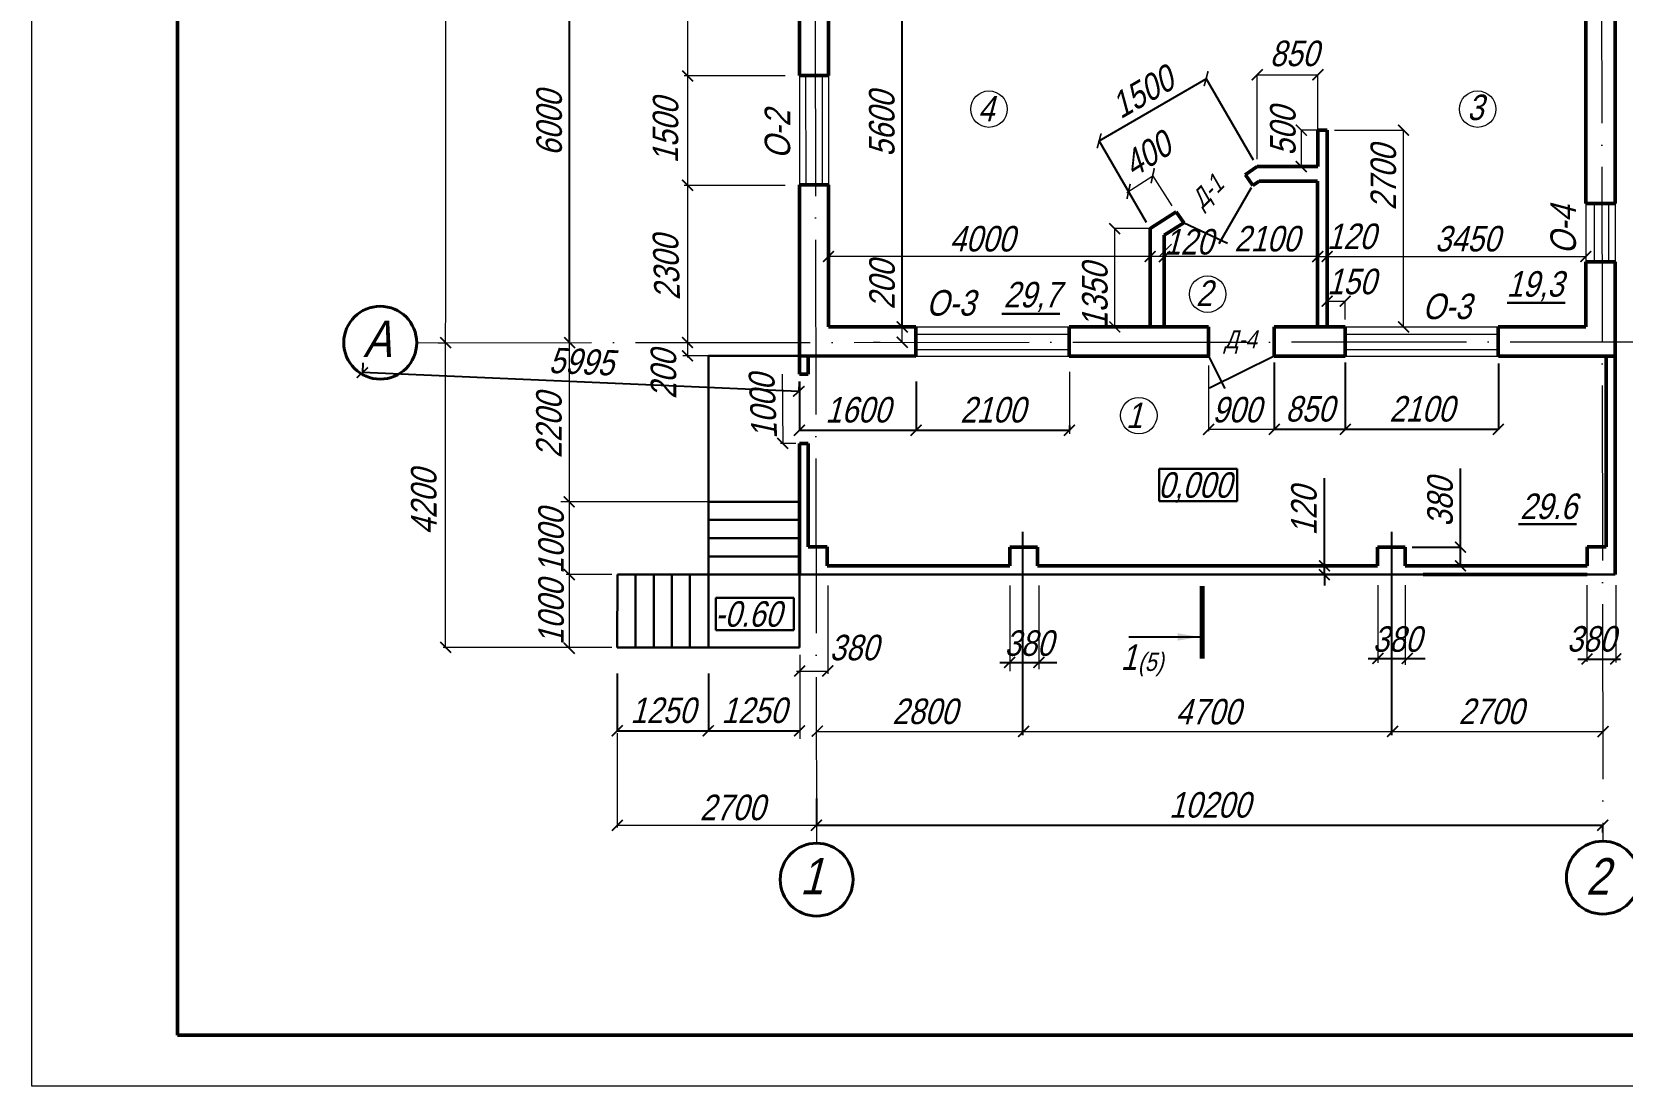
# Model space of a CAD drawing. Header units: millimetres. Extents: x -1570823 to -1042875, y 1331607 to 1425447.
# Drawn here: x -1370172 to -1348355, y 1386339 to 1400809 of the extents above; entities that cross this region are included whole.
import ezdxf

# ---------------------------------------------------------------- set-up
doc = ezdxf.new("R2010")
doc.units = ezdxf.units.MM
doc.linetypes.add('ACAD_ISO04W100', pattern=[30, 24, -3, 0, -3])
for name, color, linetype, lineweight in [('оси', 170, 'ACAD_ISO04W100', 15), ('Пр', 7, 'Continuous', 60), ('проект', 7, 'Continuous', 50), ('Разм.', 7, 'Continuous', 15), ('размер', 7, 'Continuous', 15), ('тонкая', 7, 'Continuous', 15)]:
    doc.layers.add(name, color=color, linetype=linetype, lineweight=lineweight)
doc.layers.add('разм', color=7, linetype='Continuous')
doc.styles.get("Standard").update_dxf_attribs({"font": 'ARIALN.TTF', "oblique": 15, "height": 350})
doc.dimstyles.new('100', dxfattribs={"dimtxt": 350, "dimasz": 150, "dimexe": 1.25, "dimexo": 100, "dimgap": 100, "dimtad": 1, "dimdec": 0, "dimrnd": 5, "dimtxsty": 'Standard', "dimblk": 'ARCHTICK', "dimcen": 250, "dimaunit": 1, "dimadec": 1, "dimazin": 0, "dimtfac": 1, "dimtdec": 0, "dimtmove": 0, "dimatfit": 3, "dimldrblk": 'NONE', "dimfxl": 1, "dimarcsym": 0})

# ---------------------------------------------------------------- blocks, each defined once
blk = doc.blocks.new('_ArchTick')
at = {"color": 0, "linetype": 'ByBlock', "lineweight": 0, "const_width": 0.15}
blk.add_lwpolyline([(-0.5, -0.5), (0.5, 0.5)], dxfattribs=at)
blk = doc.blocks.new('*D18')
at = {"layer": 'проект', "color": 0, "lineweight": -2, "ltscale": 25, "transparency": 16777216}
for p, q in [((-1362800, 1402560), (-1362793, 1402560)), ((-1362794, 1396543), (-1362794, 1402560)), ((-1362800, 1396543), (-1362793, 1396543))]:
    blk.add_line(p, q, dxfattribs=at)
at = {"layer": 'проект', "color": 0, "lineweight": -2, "ltscale": 25, "transparency": 16777216, "xscale": 150, "yscale": 150, "zscale": 150}
for p, rotation in [((-1362794, 1402560), 90), ((-1362794, 1396543), 270)]:
    blk.add_blockref('_ArchTick', p, dxfattribs=dict(at, rotation=rotation))
at = {"layer": 'проект', "color": 0, "lineweight": 5, "ltscale": 25, "transparency": 16777216, "insert": (-1363073, 1399551), "char_height": 350, "attachment_point": 5, "rotation": 90}
blk.add_mtext('6000', dxfattribs=at)
blk = doc.blocks.new('_None')
blk = doc.blocks.new('*D20')
at = {"layer": 'проект', "color": 0, "lineweight": -2, "ltscale": 25, "transparency": 16777216}
for p, q in [((-1358231, 1396760), (-1358231, 1402323)), ((-1358152, 1402323), (-1358230, 1402323)), ((-1358331, 1396760), (-1358232, 1396760))]:
    blk.add_line(p, q, dxfattribs=at)
at = {"layer": 'проект', "color": 0, "lineweight": -2, "ltscale": 25, "transparency": 16777216, "xscale": 150, "yscale": 150, "zscale": 150}
for p, rotation in [((-1358231, 1402323), 90), ((-1358231, 1396760), 270)]:
    blk.add_blockref('_ArchTick', p, dxfattribs=dict(at, rotation=rotation))
at = {"layer": 'проект', "color": 0, "lineweight": 5, "ltscale": 25, "transparency": 16777216, "insert": (-1358510, 1399541), "char_height": 350, "attachment_point": 5, "rotation": 90}
blk.add_mtext('5600', dxfattribs=at)
blk = doc.blocks.new('*D34')
at = {"layer": 'размер', "color": 0, "lineweight": -2, "ltscale": 25, "transparency": 16777216}
for p, q in [((-1362141, 1392005), (-1362141, 1391216)), ((-1360891, 1392005), (-1360891, 1391216)), ((-1362141, 1391217), (-1360891, 1391217))]:
    blk.add_line(p, q, dxfattribs=at)
at = {"layer": 'размер', "color": 0, "lineweight": -2, "ltscale": 25, "transparency": 16777216, "xscale": 150, "yscale": 150, "zscale": 150, "rotation": 180}
blk.add_blockref('_ArchTick', (-1362141, 1391217), dxfattribs=at)
at = {"layer": 'размер', "color": 0, "lineweight": -2, "ltscale": 25, "transparency": 16777216, "xscale": 150, "yscale": 150, "zscale": 150}
blk.add_blockref('_ArchTick', (-1360891, 1391217), dxfattribs=at)
at = {"layer": 'размер', "color": 0, "lineweight": 5, "ltscale": 25, "transparency": 16777216, "insert": (-1361516, 1391496), "char_height": 350, "attachment_point": 5}
blk.add_mtext('1250', dxfattribs=at)
blk = doc.blocks.new('*D35')
at = {"layer": 'размер', "color": 0, "lineweight": -2, "ltscale": 25, "transparency": 16777216}
for p, q in [((-1360891, 1392005), (-1360891, 1391216)), ((-1360891, 1391217), (-1359642, 1391217)), ((-1359642, 1391224), (-1359642, 1391216))]:
    blk.add_line(p, q, dxfattribs=at)
at = {"layer": 'размер', "color": 0, "lineweight": -2, "ltscale": 25, "transparency": 16777216, "xscale": 150, "yscale": 150, "zscale": 150, "rotation": 180}
blk.add_blockref('_ArchTick', (-1360891, 1391217), dxfattribs=at)
at = {"layer": 'размер', "color": 0, "lineweight": -2, "ltscale": 25, "transparency": 16777216, "xscale": 150, "yscale": 150, "zscale": 150}
blk.add_blockref('_ArchTick', (-1359642, 1391217), dxfattribs=at)
at = {"layer": 'размер', "color": 0, "lineweight": 5, "ltscale": 25, "transparency": 16777216, "insert": (-1360266, 1391496), "char_height": 350, "attachment_point": 5}
blk.add_mtext('1250', dxfattribs=at)
blk = doc.blocks.new('*D36')
at = {"layer": 'размер', "color": 0, "lineweight": -2, "ltscale": 25, "transparency": 16777216}
for p, q in [((-1359408, 1390286), (-1359408, 1389918)), ((-1359408, 1389920), (-1348621, 1389920)), ((-1348621, 1389820), (-1348621, 1389918))]:
    blk.add_line(p, q, dxfattribs=at)
at = {"layer": 'размер', "color": 0, "lineweight": -2, "ltscale": 25, "transparency": 16777216, "xscale": 150, "yscale": 150, "zscale": 150, "rotation": 180}
blk.add_blockref('_ArchTick', (-1359408, 1389920), dxfattribs=at)
at = {"layer": 'размер', "color": 0, "lineweight": -2, "ltscale": 25, "transparency": 16777216, "xscale": 150, "yscale": 150, "zscale": 150}
blk.add_blockref('_ArchTick', (-1348621, 1389920), dxfattribs=at)
at = {"layer": 'размер', "color": 0, "lineweight": 5, "ltscale": 25, "transparency": 16777216, "insert": (-1354014, 1390198), "char_height": 350, "attachment_point": 5}
blk.add_mtext('10200', dxfattribs=at)
blk = doc.blocks.new('*D37')
at = {"layer": 'размер', "color": 0, "lineweight": -2, "ltscale": 25, "transparency": 16777216}
for p, q in [((-1352154, 1396259), (-1352154, 1395353)), ((-1350054, 1396259), (-1350054, 1395353)), ((-1352154, 1395354), (-1350054, 1395354))]:
    blk.add_line(p, q, dxfattribs=at)
at = {"layer": 'размер', "color": 0, "lineweight": -2, "ltscale": 25, "transparency": 16777216, "xscale": 150, "yscale": 150, "zscale": 150, "rotation": 180}
blk.add_blockref('_ArchTick', (-1352154, 1395354), dxfattribs=at)
at = {"layer": 'размер', "color": 0, "lineweight": -2, "ltscale": 25, "transparency": 16777216, "xscale": 150, "yscale": 150, "zscale": 150}
blk.add_blockref('_ArchTick', (-1350054, 1395354), dxfattribs=at)
at = {"layer": 'размер', "color": 0, "lineweight": 5, "ltscale": 25, "transparency": 16777216, "insert": (-1351104, 1395633), "char_height": 350, "attachment_point": 5}
blk.add_mtext('2100', dxfattribs=at)
blk = doc.blocks.new('*D38')
at = {"layer": 'размер', "color": 0, "lineweight": -2, "ltscale": 25, "transparency": 16777216}
for p, q in [((-1353128, 1396272), (-1353128, 1395353)), ((-1352154, 1396271), (-1352154, 1395353)), ((-1353128, 1395354), (-1352154, 1395354))]:
    blk.add_line(p, q, dxfattribs=at)
at = {"layer": 'размер', "color": 0, "lineweight": -2, "ltscale": 25, "transparency": 16777216, "xscale": 150, "yscale": 150, "zscale": 150, "rotation": 180}
blk.add_blockref('_ArchTick', (-1353128, 1395354), dxfattribs=at)
at = {"layer": 'размер', "color": 0, "lineweight": -2, "ltscale": 25, "transparency": 16777216, "xscale": 150, "yscale": 150, "zscale": 150}
blk.add_blockref('_ArchTick', (-1352154, 1395354), dxfattribs=at)
at = {"layer": 'размер', "color": 0, "lineweight": 5, "ltscale": 25, "transparency": 16777216, "insert": (-1352641, 1395633), "char_height": 350, "attachment_point": 5}
blk.add_mtext('850', dxfattribs=at)
blk = doc.blocks.new('*D39')
at = {"layer": 'размер', "color": 0, "lineweight": -2, "ltscale": 25, "transparency": 16777216}
for p, q in [((-1359641, 1396010), (-1359641, 1395340)), ((-1358042, 1396010), (-1358042, 1395340)), ((-1359641, 1395341), (-1358042, 1395341))]:
    blk.add_line(p, q, dxfattribs=at)
at = {"layer": 'размер', "color": 0, "lineweight": -2, "ltscale": 25, "transparency": 16777216, "xscale": 150, "yscale": 150, "zscale": 150, "rotation": 180}
blk.add_blockref('_ArchTick', (-1359641, 1395341), dxfattribs=at)
at = {"layer": 'размер', "color": 0, "lineweight": -2, "ltscale": 25, "transparency": 16777216, "xscale": 150, "yscale": 150, "zscale": 150}
blk.add_blockref('_ArchTick', (-1358042, 1395341), dxfattribs=at)
at = {"layer": 'размер', "color": 0, "lineweight": 5, "ltscale": 25, "transparency": 16777216, "insert": (-1358841, 1395620), "char_height": 350, "attachment_point": 5}
blk.add_mtext('1600', dxfattribs=at)
blk = doc.blocks.new('*D40')
at = {"layer": 'размер', "color": 0, "lineweight": -2, "ltscale": 25, "transparency": 16777216}
for p, q in [((-1358042, 1396010), (-1358042, 1395340)), ((-1358042, 1395341), (-1355939, 1395341)), ((-1355939, 1395405), (-1355939, 1395340))]:
    blk.add_line(p, q, dxfattribs=at)
at = {"layer": 'размер', "color": 0, "lineweight": -2, "ltscale": 25, "transparency": 16777216, "xscale": 150, "yscale": 150, "zscale": 150, "rotation": 180}
blk.add_blockref('_ArchTick', (-1358042, 1395341), dxfattribs=at)
at = {"layer": 'размер', "color": 0, "lineweight": -2, "ltscale": 25, "transparency": 16777216, "xscale": 150, "yscale": 150, "zscale": 150}
blk.add_blockref('_ArchTick', (-1355939, 1395341), dxfattribs=at)
at = {"layer": 'размер', "color": 0, "lineweight": 5, "ltscale": 25, "transparency": 16777216, "insert": (-1356990, 1395620), "char_height": 350, "attachment_point": 5}
blk.add_mtext('2100', dxfattribs=at)
blk = doc.blocks.new('*D41')
at = {"layer": 'размер', "color": 0, "lineweight": -2, "ltscale": 25, "transparency": 16777216}
for p, q in [((-1352440, 1393480), (-1352440, 1394682)), ((-1352540, 1393480), (-1352442, 1393480)), ((-1352440, 1393360), (-1352440, 1393480)), ((-1352540, 1393360), (-1352442, 1393360)), ((-1352440, 1393360), (-1352440, 1393210))]:
    blk.add_line(p, q, dxfattribs=at)
at = {"layer": 'размер', "color": 0, "lineweight": -2, "ltscale": 25, "transparency": 16777216, "xscale": 150, "yscale": 150, "zscale": 150}
for p, rotation in [((-1352440, 1393480), 270), ((-1352440, 1393360), 90)]:
    blk.add_blockref('_ArchTick', p, dxfattribs=dict(at, rotation=rotation))
at = {"layer": 'размер', "color": 0, "lineweight": 5, "ltscale": 25, "transparency": 16777216, "insert": (-1352719, 1394231), "char_height": 350, "attachment_point": 5, "rotation": 90}
blk.add_mtext('120', dxfattribs=at)
blk = doc.blocks.new('*D42')
at = {"layer": 'размер', "color": 0, "lineweight": -2, "ltscale": 25, "transparency": 16777216}
for p, q in [((-1350573, 1393737), (-1350573, 1394816)), ((-1351234, 1393737), (-1350572, 1393737)), ((-1350573, 1393480), (-1350573, 1393737)), ((-1351234, 1393480), (-1350572, 1393480))]:
    blk.add_line(p, q, dxfattribs=at)
at = {"layer": 'размер', "color": 0, "lineweight": -2, "ltscale": 25, "transparency": 16777216, "xscale": 150, "yscale": 150, "zscale": 150}
for p, rotation in [((-1350573, 1393737), 90), ((-1350573, 1393480), 270)]:
    blk.add_blockref('_ArchTick', p, dxfattribs=dict(at, rotation=rotation))
at = {"layer": 'размер', "color": 0, "lineweight": 5, "ltscale": 25, "transparency": 16777216, "insert": (-1350852, 1394352), "char_height": 350, "attachment_point": 5, "rotation": 90}
blk.add_mtext('380', dxfattribs=at)
blk = doc.blocks.new('*D43')
at = {"layer": 'размер', "color": 0, "lineweight": -2, "ltscale": 25, "transparency": 16777216}
for p, q in [((-1365633, 1396267), (-1365638, 1396130)), ((-1359651, 1395875), (-1365638, 1396132)), ((-1359645, 1396010), (-1359651, 1395874))]:
    blk.add_line(p, q, dxfattribs=at)
at = {"layer": 'размер', "color": 0, "lineweight": -2, "ltscale": 25, "transparency": 16777216, "xscale": 150, "yscale": 150, "zscale": 150}
for p, rotation in [((-1365638, 1396132), 177.5436182810045), ((-1359651, 1395875), 357.5436182810045)]:
    blk.add_blockref('_ArchTick', p, dxfattribs=dict(at, rotation=rotation))
at = {"layer": 'размер', "color": 0, "lineweight": 5, "ltscale": 25, "transparency": 16777216, "insert": (-1362633, 1396282), "char_height": 350, "attachment_point": 5, "rotation": 357.5436}
blk.add_mtext('5995', dxfattribs=at)
blk = doc.blocks.new('*D136')
at = {"layer": 'Разм.', "color": 0, "lineweight": -2, "ltscale": 50, "transparency": 16777216}
for p, q in [((-1355530, 1399313), (-1354063, 1400166)), ((-1353412, 1399047), (-1354063, 1400167)), ((-1354879, 1398194), (-1355530, 1399314))]:
    blk.add_line(p, q, dxfattribs=at)
at = {"layer": 'Разм.', "color": 0, "lineweight": -2, "ltscale": 50, "transparency": 16777216, "xscale": 150, "yscale": 150, "zscale": 150}
for p, rotation in [((-1354063, 1400166), 30.17335658709694), ((-1355530, 1399313), 210.1733565870969)]:
    blk.add_blockref('_ArchTick', p, dxfattribs=dict(at, rotation=rotation))
at = {"layer": 'Разм.', "color": 0, "ltscale": 50, "transparency": 16777216, "insert": (-1354936, 1399980), "char_height": 350, "attachment_point": 5, "rotation": 30.1734}
blk.add_mtext('1500', dxfattribs=at)

msp = doc.modelspace()

# ---------------------------------------------------------------- hatches: boundary and pattern name
at = {"ltscale": 50}
msp.add_hatch(color=256, dxfattribs=at).paths.add_polyline_path([(-1354152.7, 1392504.6), (-1354452.7, 1392454.4), (-1354452.7, 1392554.8)])

# ---------------------------------------------------------------- linework, layer by layer
at = {"linetype": 'Continuous', "ltscale": 50}
msp.add_line((-1355125, 1392504.6), (-1354114.1, 1392504.6), dxfattribs=at)
at = {"lineweight": 15}
msp.add_line((-1344687.9, 1386339.5), (-1370172.3, 1386339.5), dxfattribs=at)
at = {"linetype": 'Continuous', "ltscale": 50, "const_width": 70}
msp.add_lwpolyline([(-1354117.7, 1392204.6), (-1354117.7, 1393204.6)], dxfattribs=at)
at = {"layer": 'оси', "lineweight": 15, "ltscale": 100}
for p, q in [((-1348653.6, 1410954.7), (-1348620.6, 1389701.7)), ((-1359442.1, 1409955.6), (-1359406.3, 1389674.5)), ((-1364892.4, 1396542.8), (-1346103.4, 1396558))]:
    msp.add_line(p, q, dxfattribs=at)
at = {"layer": 'Пр', "lineweight": 40}
for centre in [(-1365392.4, 1396542.8), (-1359406.3, 1389174.5), (-1348620.6, 1389201.7)]:
    msp.add_circle(centre, 500, dxfattribs=at)
at = {"layer": 'проект'}
for p, q in [((-1368172.3, 1387039.5), (-1368172.3, 1415539.5)), ((-1328672.3, 1387039.5), (-1368172.3, 1387039.5))]:
    msp.add_line(p, q, dxfattribs=at)
at = {"layer": 'проект', "lineweight": 5, "ltscale": 25}
for p, q in [((-1361174.3, 1396342), (-1361174.3, 1409190.5)), ((-1364495.7, 1392352.9), (-1364486.5, 1408574.6)), ((-1359836.1, 1400202.9), (-1361225.3, 1400202.9)), ((-1359836.1, 1398700.8), (-1361225.3, 1398700.8)), ((-1348852.9, 1398454.3), (-1348852.9, 1397654.3)), ((-1348739.2, 1398454.3), (-1348739.2, 1397654.3)), ((-1348542, 1398454.3), (-1348542, 1397654.3)), ((-1348453.6, 1398454.3), (-1348453.6, 1397654.3)), ((-1348452.1, 1397654.3), (-1348452.1, 1397654.3)), ((-1354829.1, 1397411.4), (-1354829.1, 1397312.6)), ((-1352402.6, 1397411.4), (-1352402.6, 1397312.6)), ((-1358632.2, 1396759.7), (-1358533.5, 1396759.7)), ((-1358231.1, 1396548.2), (-1358231.1, 1396759.7)), ((-1364595.7, 1396543.2), (-1364497, 1396543.1)), ((-1358632.2, 1396548.2), (-1358533.5, 1396548.2))]:
    msp.add_line(p, q, dxfattribs=at)
at = {"layer": 'проект', "ltscale": 25}
for p, q in [((-1359642.4, 1404850.3), (-1359641.4, 1400210)), ((-1359242.7, 1404850.3), (-1359243.7, 1400210.1)), ((-1348453.2, 1404863.2), (-1348453.6, 1398454.3)), ((-1348854.4, 1402359.7), (-1348852.9, 1398454.3)), ((-1359244.1, 1400210.1), (-1359641.4, 1400210)), ((-1352402.6, 1396759.7), (-1352402.6, 1399460.6)), ((-1352529.5, 1398960.6), (-1353362.1, 1398960.7)), ((-1359244, 1398710.1), (-1359641.3, 1398710)), ((-1359641.3, 1398710), (-1359641.1, 1396109.7)), ((-1359244, 1398710.1), (-1359244.4, 1396759.7)), ((-1353422.6, 1398698.4), (-1353524.6, 1398844.6)), ((-1352532.6, 1398759.7), (-1353333.5, 1398759.7)), ((-1352532.6, 1396759.7), (-1352532.6, 1398759.7)), ((-1354369.6, 1398188.6), (-1354473.7, 1398337.8)), ((-1348852.9, 1398454.3), (-1348452.1, 1398454.3)), ((-1354829.1, 1398107.8), (-1354829.1, 1396759.7)), ((-1354636.3, 1398019.7), (-1354636.3, 1396759.7)), ((-1348852.9, 1397654.3), (-1348854.4, 1396759.7)), ((-1348852.9, 1397654.3), (-1348452.1, 1397654.3)), ((-1348453.6, 1397654.3), (-1348453.6, 1396359.7)), ((-1359244.4, 1396759.7), (-1358044.8, 1396759.7)), ((-1358043.6, 1396759.7), (-1358043.6, 1396359.7)), ((-1355943.6, 1396759.7), (-1355943.6, 1396359.7)), ((-1355943.6, 1396759.7), (-1354028.2, 1396759.5)), ((-1354028.2, 1396759.5), (-1354028.2, 1396359.5)), ((-1353128.2, 1396759.5), (-1352155.5, 1396759.7)), ((-1353128.2, 1396759.5), (-1353128.2, 1396359.5)), ((-1352155.5, 1396759.7), (-1352154.3, 1396365.3)), ((-1350054.3, 1396759.2), (-1348854.4, 1396759.7)), ((-1350054.3, 1396759.2), (-1350054.3, 1396359.2)), ((-1359641.1, 1396361.1), (-1358043.6, 1396359.7)), ((-1359521.1, 1396359.7), (-1359521.1, 1396109.7)), ((-1355942.4, 1396359.7), (-1354028.2, 1396359.7)), ((-1353128.2, 1396359.5), (-1352154.3, 1396359.1)), ((-1350053.1, 1396359.1), (-1348453.6, 1396359.7)), ((-1348573.6, 1396359.7), (-1348573.6, 1393739.7)), ((-1348453.6, 1396359.7), (-1348453.6, 1393359.7)), ((-1359641.1, 1396109.7), (-1359521.1, 1396109.7)), ((-1359641, 1395159.7), (-1359521, 1395159.7)), ((-1359641, 1395159.7), (-1359640.9, 1393359.7)), ((-1359521.1, 1395159.7), (-1359521.1, 1393739.7)), ((-1359640.9, 1393359.7), (-1359640.9, 1393739.7)), ((-1359521.1, 1393739.7), (-1359260.9, 1393739.7)), ((-1359260.9, 1393739.7), (-1359260.9, 1393479.7)), ((-1356376.6, 1393738), (-1356756.6, 1393738)), ((-1356756.6, 1393738), (-1356756.6, 1393479.7)), ((-1356376.6, 1393479.7), (-1356376.6, 1393738)), ((-1351333.6, 1393737.2), (-1351713.6, 1393737.2)), ((-1351713.6, 1393737.2), (-1351713.6, 1393479.7)), ((-1351333.6, 1393479.7), (-1351333.6, 1393737.2)), ((-1348573.6, 1393739.7), (-1348833.6, 1393739.7)), ((-1348833.6, 1393739.7), (-1348833.6, 1393479.7)), ((-1348453.6, 1393359.7), (-1348453.6, 1393739.7)), ((-1359260.9, 1393479.7), (-1356756.6, 1393479.7)), ((-1356376.6, 1393479.7), (-1351713.6, 1393479.7)), ((-1351333.6, 1393479.7), (-1348833.6, 1393479.7)), ((-1348833.6, 1393359.7), (-1351083.6, 1393359.7))]:
    msp.add_line(p, q, dxfattribs=at)
at = {"layer": 'проект', "ltscale": 50}
for p, q in [((-1352529.5, 1399460), (-1352402.6, 1399460.6)), ((-1352529.5, 1398960.6), (-1352529.5, 1399460)), ((-1353526.7, 1398847.5), (-1353362.1, 1398960.7)), ((-1353422.6, 1398698.4), (-1353333.5, 1398759.7)), ((-1354829.1, 1398107.8), (-1354474.1, 1398338.3)), ((-1354636.3, 1398019.7), (-1354369.6, 1398188.6))]:
    msp.add_line(p, q, dxfattribs=at)
at = {"layer": 'проект', "lineweight": 13, "ltscale": 25}
for p, q in [((-1358044.8, 1396759.7), (-1355943.6, 1396759.7)), ((-1357935.1, 1396759.7), (-1355833.9, 1396759.7)), ((-1352155.5, 1396759.2), (-1350054.3, 1396759.2)), ((-1351955.6, 1396759.7), (-1350054.3, 1396759.7)), ((-1358044.5, 1396661.9), (-1355943.3, 1396661.9)), ((-1352155.2, 1396661.3), (-1350054, 1396661.3)), ((-1358043.9, 1396449.7), (-1355942.7, 1396449.7)), ((-1358043.6, 1396359.7), (-1355942.4, 1396359.7)), ((-1352154.6, 1396449.2), (-1350053.4, 1396449.2)), ((-1352154.3, 1396359.1), (-1350053.1, 1396359.1))]:
    msp.add_line(p, q, dxfattribs=at)
at = {"layer": 'проект', "lineweight": 30, "ltscale": 25}
for p, q in [((-1360890.9, 1393359.7), (-1360890.9, 1396361)), ((-1354706.5, 1394811.8), (-1353636.8, 1394811.8)), ((-1354706.5, 1394811.8), (-1354706.5, 1394369.2)), ((-1353636.8, 1394811.8), (-1353636.8, 1394369.2)), ((-1360890.9, 1394359.7), (-1359640.9, 1394359.8)), ((-1353636.8, 1394369.2), (-1354706.5, 1394369.2)), ((-1360890.9, 1394109.7), (-1359640.9, 1394109.8)), ((-1360890.9, 1393859.7), (-1359640.9, 1393859.8)), ((-1360890.9, 1393609.7), (-1359640.9, 1393609.8)), ((-1362139.8, 1393362.3), (-1362140.9, 1392359.7)), ((-1361890.9, 1393362.3), (-1361890.9, 1392359.7)), ((-1361640.9, 1393362.3), (-1361640.9, 1392359.7)), ((-1361390.9, 1393362.3), (-1361390.9, 1392359.7)), ((-1361146.1, 1393362.3), (-1361145.4, 1392359.7)), ((-1360890.9, 1393359.7), (-1348453.6, 1393359.7)), ((-1360890.9, 1392359.7), (-1360890.9, 1393359.7)), ((-1359640.9, 1393359.7), (-1359640.9, 1392359.7)), ((-1360788.9, 1393042), (-1359719.2, 1393042)), ((-1360788.9, 1393042), (-1360788.9, 1392599.4)), ((-1359719.2, 1393042), (-1359719.2, 1392599.4)), ((-1359719.2, 1392599.4), (-1360788.9, 1392599.4)), ((-1359640.9, 1392359.7), (-1362140.9, 1392359.7))]:
    msp.add_line(p, q, dxfattribs=at)
at = {"layer": 'проект', "lineweight": 30, "ltscale": 50}
msp.add_line((-1360890.9, 1393362.3), (-1362139.8, 1393362.3), dxfattribs=at)
at = {"layer": 'проект', "lineweight": 5, "ltscale": 25}
for centre in [(-1357041.5, 1399747.9), (-1350338.7, 1399747.9), (-1354042.2, 1397208.9), (-1354985.6, 1395542.8)]:
    msp.add_circle(centre, 250, dxfattribs=at)
at = {"layer": 'разм', "ltscale": 25}
for p, q in [((-1353443.2, 1398665.9), (-1353888.9, 1397901.6)), ((-1354362.1, 1398189.2), (-1353767.8, 1397910)), ((-1354028.2, 1396359.5), (-1353806.3, 1395913.2)), ((-1353128.2, 1396359.5), (-1354016.3, 1395919))]:
    msp.add_line(p, q, dxfattribs=at)
at = {"layer": 'разм', "ltscale": 50}
for p, q in [((-1356582.8, 1393946.8), (-1356582.8, 1391157)), ((-1351520.3, 1393946.8), (-1351520.3, 1391157)), ((-1351838.9, 1392209), (-1351058.6, 1392209)), ((-1348964.5, 1392201.8), (-1348376.8, 1392201.8)), ((-1356890.7, 1392153.5), (-1356110.4, 1392153.5))]:
    msp.add_line(p, q, dxfattribs=at)
at = {"layer": 'Разм.', "ltscale": 50}
for p, q in [((-1353362.1, 1399060.7), (-1353362.1, 1400222)), ((-1353362.1, 1400220.7), (-1352529.5, 1400220.7)), ((-1352529.5, 1399060.7), (-1352529.5, 1400222)), ((-1352505.1, 1399460), (-1352758.4, 1399460)), ((-1352757.2, 1399460), (-1352757.3, 1398960.6)), ((-1352302.6, 1399460.6), (-1351353.7, 1399460.6)), ((-1351354.9, 1396759.7), (-1351354.9, 1399460.6)), ((-1352631.9, 1398960.6), (-1352885.2, 1398960.7)), ((-1355150.7, 1398604.7), (-1354795.3, 1398834.7)), ((-1354528.1, 1398421.8), (-1354796, 1398835.7)), ((-1354829.1, 1398107.8), (-1355317.8, 1398107.8)), ((-1355316.5, 1396759.7), (-1355316.5, 1398107.8)), ((-1354705.8, 1397725.7), (-1354538.9, 1397894.2)), ((-1352532.6, 1397725.3), (-1359244.2, 1397726.5)), ((-1352532.6, 1397825.3), (-1352532.6, 1397726.5)), ((-1352532.6, 1397725.3), (-1352402.6, 1397725.3)), ((-1352402.6, 1397825.3), (-1352402.6, 1397726.5)), ((-1352402.6, 1397725.3), (-1348852.9, 1397725.3)), ((-1352402.6, 1396859.7), (-1352402.6, 1397114.1)), ((-1352402.6, 1397112.8), (-1352155.5, 1397112.8)), ((-1352155.5, 1396859.2), (-1352155.5, 1397114.1)), ((-1354702.6, 1396759.7), (-1355317.8, 1396759.7)), ((-1352302.6, 1396759.7), (-1351353.7, 1396759.7))]:
    msp.add_line(p, q, dxfattribs=at)
at = {"layer": 'Разм.', "lineweight": 30, "ltscale": 50}
for p, q in [((-1349933.6, 1397092.2), (-1349136.7, 1397092.2)), ((-1356866.3, 1396939.8), (-1356069.4, 1396939.8)), ((-1359641.1, 1396361.1), (-1360890.9, 1396361)), ((-1349776.8, 1394052), (-1348979.9, 1394052))]:
    msp.add_line(p, q, dxfattribs=at)
at = {"layer": 'Разм.', "lineweight": 5, "ltscale": 50}
msp.add_line((-1360890.9, 1396361), (-1361239.4, 1396361), dxfattribs=at)
at = {"layer": 'размер'}
for p, q in [((-1370172.3, 1386339.5), (-1370172.3, 1416039.5)), ((-1370172.3, 1386539.5), (-1370172.3, 1415760.8)), ((-1328212.9, 1386339.5), (-1370172.3, 1386339.5))]:
    msp.add_line(p, q, dxfattribs=at)
at = {"layer": 'размер', "lineweight": 5, "ltscale": 25}
for p, q in [((-1359641.4, 1400210), (-1359641.3, 1398710)), ((-1359556.4, 1400210), (-1359556.3, 1398710)), ((-1359328.4, 1400210.1), (-1359328.2, 1398710.1)), ((-1359244.1, 1400210.1), (-1359244, 1398710.1)), ((-1362799.8, 1396542.8), (-1362799.8, 1392350.7)), ((-1359877.4, 1396109.7), (-1359871.2, 1395163.1)), ((-1355938.7, 1396145.1), (-1355938.7, 1395290.8)), ((-1354029.8, 1396231.7), (-1354029.8, 1395329.8)), ((-1353128.2, 1395352.8), (-1354029.8, 1395352.8)), ((-1359690, 1395160.3), (-1359899.6, 1395160.3)), ((-1360841.6, 1394360.2), (-1362916.7, 1394360.2)), ((-1362217.5, 1393359.7), (-1362843.1, 1393359.7)), ((-1359252.7, 1393212.7), (-1359252.7, 1392000.5)), ((-1356757.6, 1393212.7), (-1356757.6, 1392037.1)), ((-1356356.5, 1393212.7), (-1356356.5, 1392061.5)), ((-1351707, 1393213.1), (-1351707, 1392149.7)), ((-1351332.9, 1393213.1), (-1351332.9, 1392121.6)), ((-1348838.3, 1393213.9), (-1348838.3, 1392165.4)), ((-1348443, 1393213.9), (-1348443, 1392154.9)), ((-1362217.5, 1392361.5), (-1364531.4, 1392361.5)), ((-1359637.7, 1392259.7), (-1359637.7, 1391204.6)), ((-1359637.7, 1392212.7), (-1359637.7, 1391106.8)), ((-1359682.4, 1392037.3), (-1359252.9, 1392037.3)), ((-1362140.3, 1391185.1), (-1362140.3, 1389887.7)), ((-1359409, 1391205.6), (-1348619.7, 1391205.8)), ((-1359407.5, 1389918.3), (-1362140.4, 1389918.3))]:
    msp.add_line(p, q, dxfattribs=at)

# ---------------------------------------------------------------- block references
at = {"layer": 'Пр', "lineweight": 15, "xscale": 150, "yscale": 150, "zscale": 150, "rotation": 270}
for p in [(-1361174.2, 1400202.9), (-1361176.3, 1398702.9), (-1361176.4, 1396546.2), (-1361176.4, 1396363.1), (-1362799.8, 1394360.2), (-1362799.8, 1393359.7), (-1364495.7, 1392361.5), (-1362799.8, 1392350.7)]:
    msp.add_blockref('_ArchTick', p, dxfattribs=at)
at = {"layer": 'проект', "lineweight": 5, "ltscale": 25}
for p, xscale, yscale, zscale, rotation in [((-1364495.7, 1396543.1), 150.0000000000025, 150.0000000000025, 150.0000000000025, 269.9561628899221), ((-1358231.1, 1396548.2), 150, 150, 150, 270), ((-1359871.2, 1395163.1), 150, 150, 150, 270)]:
    msp.add_blockref('_ArchTick', p, dxfattribs=dict(at, xscale=xscale, yscale=yscale, zscale=zscale, rotation=rotation))
at = {"layer": 'Разм.', "ltscale": 50}
for p, xscale, yscale, zscale, rotation in [((-1353362.1, 1400220.7), 150, 150, 150, 180), ((-1352757.2, 1399460), 150.0000000000014, 150.0000000000014, 150.0000000000014, 89.9904948609317), ((-1351354.9, 1399460.6), 150, 150, 150, 90), ((-1354795.3, 1398834.7), 150.0000000000002, 150.0000000000002, 150.0000000000002, 32.91016257974027), ((-1352757.3, 1398960.6), 150.0000000000014, 150.0000000000014, 150.0000000000014, 269.9904948609317), ((-1355126.3, 1398619), 150.0000000000002, 150.0000000000002, 150.0000000000002, 212.9101625797403), ((-1355316.5, 1398107.8), 150, 150, 150, 90), ((-1352402.6, 1397725.3), 150, 150, 150, 180), ((-1348852.9, 1397725.3), 150, 150, 150, 180), ((-1352402.6, 1397112.8), 150, 150, 150, 180), ((-1355316.5, 1396759.7), 150, 150, 150, 270), ((-1351354.9, 1396759.7), 150, 150, 150, 270)]:
    msp.add_blockref('_ArchTick', p, dxfattribs=dict(at, xscale=xscale, yscale=yscale, zscale=zscale, rotation=rotation))
at = {"layer": 'Разм.', "ltscale": 50, "xscale": 150, "yscale": 150, "zscale": 150}
for p in [(-1352529.5, 1400220.7), (-1359244.2, 1397726.5), (-1354829.1, 1397725.3), (-1354636.3, 1397725.3), (-1352532.6, 1397725.3), (-1352155.5, 1397112.8)]:
    msp.add_blockref('_ArchTick', p, dxfattribs=at)
at = {"layer": 'размер', "lineweight": 5, "ltscale": 25, "xscale": 150, "yscale": 150, "zscale": 150}
for p in [(-1354029.8, 1395352.8), (-1356757.6, 1392154.7), (-1356356.5, 1392154.7), (-1351705.8, 1392210.3), (-1351304.6, 1392210.3), (-1348838.3, 1392202.2), (-1348443, 1392202.2), (-1359252.9, 1392037.3), (-1359396.1, 1391212), (-1356566.7, 1391207.1), (-1351504.2, 1391207.1), (-1348617.3, 1391205.8), (-1362140.3, 1389919.5)]:
    msp.add_blockref('_ArchTick', p, dxfattribs=at)
at = {"layer": 'размер', "lineweight": 5, "ltscale": 25, "xscale": 150, "yscale": 150, "zscale": 150, "rotation": 180}
msp.add_blockref('_ArchTick', (-1359637.9, 1392037.3), dxfattribs=at)

# ---------------------------------------------------------------- texts
at = {"layer": 'Пр', "lineweight": 15, "oblique": 15}
for s, p in [('А', (-1365625.8, 1396346.1)), ('1', (-1359635.3, 1388973.1)), ('2', (-1348853.9, 1388968.9))]:
    msp.add_text(s, height=500, dxfattribs=at).set_placement(p)
at = {"layer": 'проект', "lineweight": 5, "ltscale": 25, "oblique": 15}
for s, height, rotation, p in [('1500', 350, 89.76127, (-1361306.8, 1399003.9)), ('О-2', 350, 90, (-1359768.7, 1399063.2)), ('Д-1', 250, 44.99577, (-1354116.3, 1398372.7)), ('О-4', 350, 90, (-1348989.5, 1397754.6)), ('2300', 350, 91.71057, (-1361279.6, 1397127.5)), ('200', 350, 90, (-1361332.4, 1395769.8))]:
    msp.add_text(s, height=height, rotation=rotation, dxfattribs=at).set_placement(p)
for s, height, p in [('4', 350, (-1357194.2, 1399580.5)), ('3', 350, (-1350482.3, 1399597.7)), ('2', 350, (-1354202.7, 1397047.1)), ('О-3', 350, (-1357902.5, 1396914.5)), ('О-3', 350, (-1351094.9, 1396866.7)), ('Д-4', 250, (-1353815.1, 1396464.1)), ('1', 350, (-1355163, 1395370.3)), ('0,000', 350, (-1354719.9, 1394414.9)), ('-0.60', 350, (-1360802.3, 1392645.1))]:
    msp.add_text(s, height=height, dxfattribs=at).set_placement(p)
at = {"layer": 'проект', "ltscale": 25, "oblique": 15}
for s, p in [('19,3', (-1349941.3, 1397174.6)), ('29,7', (-1356841.1, 1397027.6))]:
    msp.add_text(s, height=350, dxfattribs=at).set_placement(p)
at = {"layer": 'проект', "lineweight": 5, "ltscale": 25, "insert": (-1358506.1, 1397331.6), "char_height": 350, "attachment_point": 5, "rotation": 90}
msp.add_mtext('200', dxfattribs=at)
at = {"layer": 'Разм.', "ltscale": 50, "oblique": 15}
for s, p in [('4000', (-1357582.8, 1397794.4)), ('2100', (-1353676.7, 1397795.2)), ('3450', (-1350925, 1397794.9))]:
    msp.add_text(s, height=350, dxfattribs=at).set_placement(p)
at = {"layer": 'Разм.', "ltscale": 50, "char_height": 350, "attachment_point": 5}
for s, insert in [('850', (-1352854.3, 1400510)), ('120', (-1354302.9, 1397925.4)), ('120', (-1352072.4, 1398000.3)), ('150', (-1352068.8, 1397380.2))]:
    msp.add_mtext(s, dxfattribs=dict(at, insert=insert))
for s, insert, rotation in [('500', (-1353008.1, 1399442.4), 89.99049), ('400', (-1354872.7, 1399126.7), 32.91016), ('2700', (-1351629.9, 1398806), 90), ('1350', (-1355587.3, 1397183.6), 90)]:
    msp.add_mtext(s, dxfattribs=dict(at, insert=insert, rotation=rotation))
at = {"layer": 'размер', "lineweight": 5, "ltscale": 25, "oblique": 15}
for s, rotation, p in [('1000', 92.69802, (-1359946.4, 1395225.4)), ('2200', 90, (-1362903.7, 1394957.8)), ('4200', 90, (-1364620.6, 1393908.5)), ('1000', 90, (-1362874, 1393368.6))]:
    msp.add_text(s, height=350, rotation=rotation, dxfattribs=at).set_placement(p)
for s, p in [('900', (-1353977.7, 1395449)), ('29.6', (-1349756.4, 1394123.1)), ('2800', (-1358369, 1391309.4)), ('4700', (-1354481.5, 1391303.9)), ('2700', (-1350600.1, 1391309.4)), ('2700', (-1361009.1, 1389990))]:
    msp.add_text(s, height=350, dxfattribs=at).set_placement(p)
at = {"layer": 'размер', "color": 1, "lineweight": 5, "ltscale": 25, "oblique": 15}
msp.add_text('1000', height=350, rotation=90, dxfattribs=at).set_placement((-1362874, 1392392.3))
at = {"layer": 'размер', "lineweight": 5, "ltscale": 25, "char_height": 350, "attachment_point": 5}
for insert in [(-1356495, 1392417.8), (-1351443.1, 1392473.3), (-1348780.6, 1392476), (-1358894.7, 1392356.8)]:
    msp.add_mtext('380', dxfattribs=dict(at, insert=insert))
at = {"layer": 'тонкая', "oblique": 15}
for s, height, p in [('1', 350, (-1355235.7, 1392052.1)), ('(5)', 250, (-1355000.2, 1392038.3))]:
    msp.add_text(s, height=height, dxfattribs=at).set_placement(p)

# ---------------------------------------------------------------- dimensions: what is measured, and where the dimension line sits
at = {"layer": 'проект', "lineweight": 5, "ltscale": 25}
dim = msp.add_aligned_dim(p1=(-1362899.8, 1396542.8), p2=(-1362899.8, 1402559.7), distance=-105.9, text='6000', dimstyle='100', dxfattribs=at)
dim.commit()
dim.dimension.update_dxf_attribs({"geometry": '*D18', "text_midpoint": (-1363072.6, 1399551.2)})
dim = msp.add_linear_dim(base=(-1358231.1, 1402322.6), p1=(-1358231.1, 1396759.7), p2=(-1358252.5, 1402322.6), angle=270, text='5600', dimstyle='100', override={"dimtmove": 1}, dxfattribs=at)
dim.commit()
dim.dimension.update_dxf_attribs({"geometry": '*D20', "text_midpoint": (-1358509.8, 1399541.1)})
at = {"layer": 'Разм.', "ltscale": 50}
dim = msp.add_aligned_dim(p1=(-1354829.1, 1398107.8), p2=(-1353362.1, 1398960.7), distance=1393.9, text='1500', dimstyle='100', dxfattribs=at)
dim.commit()
dim.dimension.update_dxf_attribs({"geometry": '*D136', "text_midpoint": (-1354936.3, 1399980.3)})
at = {"layer": 'размер', "lineweight": 5, "ltscale": 25}
dim = msp.add_aligned_dim(p1=(-1359641.1, 1396109.7), p2=(-1365628.3, 1396366.5), distance=235.1, dimstyle='100', dxfattribs=at)
dim.commit()
dim.dimension.update_dxf_attribs({"geometry": '*D43', "text_midpoint": (-1362632.8, 1396281.7)})
for base, p1, p2, text, picture, middle in [((-1352154.3, 1395354.1), (-1353128.2, 1396371.6), (-1352154.3, 1396371.2), '850', '*D38', (-1352641.3, 1395632.8)), ((-1358041.5, 1395341.3), (-1359641.1, 1396109.7), (-1358041.5, 1396109.7), '1600', '*D39', (-1358841.3, 1395620)), ((-1348620.6, 1389919.5), (-1359407.5, 1390385.8), (-1348620.6, 1389919.5), '10200', '*D36', (-1354014.1, 1390198.2))]:
    dim = msp.add_linear_dim(base=base, p1=p1, p2=p2, text=text, dimstyle='100', dxfattribs=at)
    dim.commit()
    dim.dimension.update_dxf_attribs({"geometry": picture, "text_midpoint": middle})
for base, p1, p2, picture, middle in [((-1350054.3, 1395354.1), (-1352154.3, 1396359.1), (-1350054.3, 1396359.1), '*D37', (-1351104.3, 1395632.8)), ((-1360890.9, 1391217), (-1362140.9, 1392105.2), (-1360890.9, 1392105.2), '*D34', (-1361515.9, 1391495.7))]:
    dim = msp.add_linear_dim(base=base, p1=p1, p2=p2, dimstyle='100', dxfattribs=at)
    dim.commit()
    dim.dimension.update_dxf_attribs({"geometry": picture, "text_midpoint": middle})
for base, p1, p2, picture, middle in [((-1355939.2, 1395341.3), (-1358041.5, 1396109.7), (-1355939.2, 1395505.4), '*D40', (-1356990.4, 1395620)), ((-1359641.7, 1391217), (-1360890.9, 1392105.2), (-1359641.7, 1391324.4), '*D35', (-1360266.3, 1391495.7))]:
    dim = msp.add_linear_dim(base=base, p1=p1, p2=p2, dimstyle='100', override={"dimtmove": 1}, dxfattribs=at)
    dim.commit()
    dim.dimension.update_dxf_attribs({"geometry": picture, "text_midpoint": middle})
for p1, p2, distance, text, picture, middle in [((-1351333.6, 1393479.7), (-1351333.6, 1393737.2), -760.4, '380', '*D42', (-1350851.9, 1394351.6)), ((-1352440.4, 1393359.7), (-1352440.4, 1393479.7), 0, '120', '*D41', (-1352719.1, 1394230.7))]:
    dim = msp.add_aligned_dim(p1=p1, p2=p2, distance=distance, text=text, dimstyle='100', dxfattribs=at)
    dim.commit()
    dim.dimension.update_dxf_attribs({"geometry": picture, "text_midpoint": middle})

doc.saveas('drawing.dxf')
